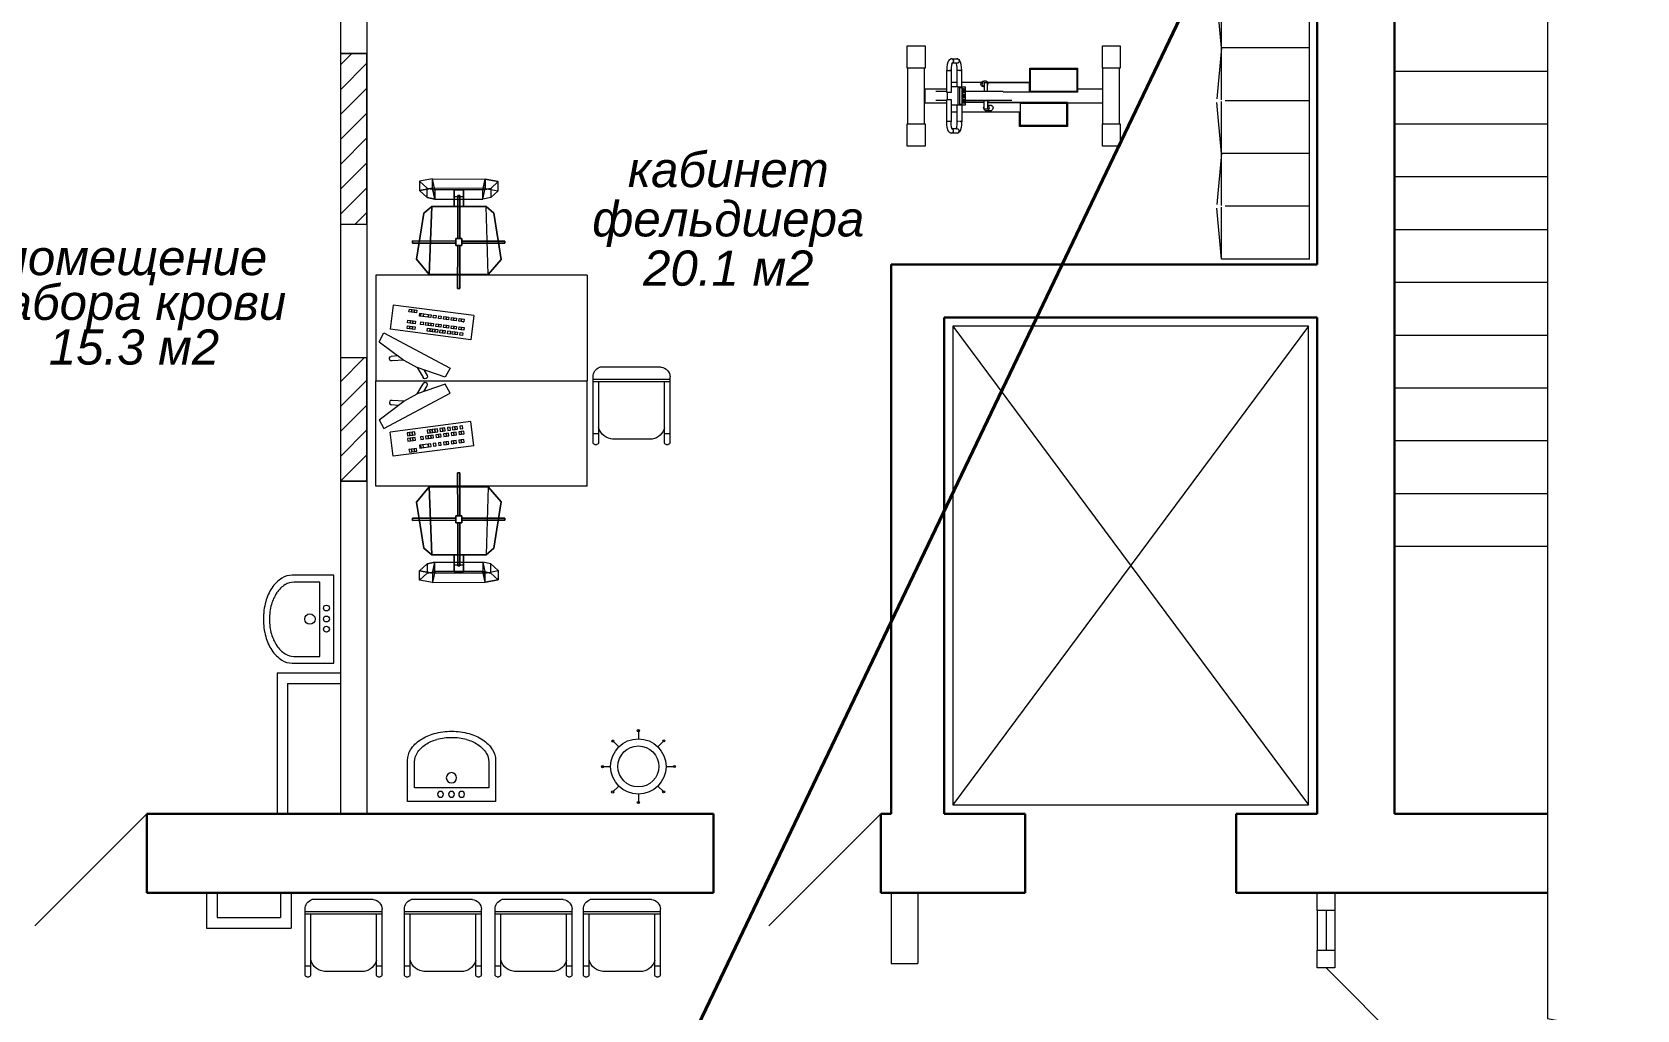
# Model space of a CAD drawing. Header units: metres. Extents: x 14591 to 15202, y 5442 to 5571.
# Drawn here: x 14885.28 to 14894.4, y 5548.25 to 5553.8 of the extents above; entities that cross this region are included whole.
import ezdxf

# ---------------------------------------------------------------- set-up
doc = ezdxf.new("R2010")
doc.units = ezdxf.units.M
doc.header["$MEASUREMENT"] = 0
for name, color, linetype, lineweight in [('mebel', 7, 'Continuous', 0), ('Стены', 7, 'Continuous', 13), ('ТХ Мебель', 7, 'Continuous', 30)]:
    doc.layers.add(name, color=color, linetype=linetype, lineweight=lineweight)
doc.styles.add('Style-Arial IF', font='ariali.ttf')

# ---------------------------------------------------------------- blocks, each defined once
blk = doc.blocks.new('ум6')
at = {"layer": 'Стены', "color": 7, "linetype": 'Continuous', "lineweight": 0}
for p, q in [((-0.325, 0), (-0.325, -0.306)), ((0.325, 0), (-0.325, 0)), ((0.325, -0.306), (0.325, 0)), ((-0.274, -0.103), (-0.274, -0.294)), ((0.275, -0.103), (-0.274, -0.103)), ((0.275, -0.294), (0.275, -0.103))]:
    blk.add_line(p, q, dxfattribs=at)
for centre, radius in [((-0.082, -0.054), 0.0217), ((-0.001, -0.054), 0.0217), ((0.074, -0.054), 0.0217), ((-0.001, -0.176), 0.0383)]:
    blk.add_circle(centre, radius, dxfattribs=at)
for centre, radius, start, end in [((-0.18, -0.306), 0.145, 180, 212.1154), ((-0.151, -0.294), 0.122, 180, 212.1154), ((0.153, -0.294), 0.122, 327.8846, 0), ((0.18, -0.306), 0.145, 327.8846, 0), ((-0.094, -0.251), 0.247, 212.1154, 236.5784), ((-0.079, -0.248), 0.208, 212.1154, 236.5784), ((-0.037, -0.165), 0.35, 236.5784, 254.7118), ((-0.031, -0.175), 0.295, 236.5784, 254.7118), ((0.001, -0.061), 0.414, 254.7118, 270), ((0.001, -0.061), 0.414, 270, 285.2882), ((0.032, -0.175), 0.295, 285.2882, 303.4216), ((0.037, -0.165), 0.35, 285.2882, 303.4216), ((0.08, -0.248), 0.208, 303.4216, 327.8846), ((0.094, -0.251), 0.247, 303.4216, 327.8846), ((0, -0.029), 0.491, 254.7118, 270), ((0, -0.029), 0.491, 270, 285.2882)]:
    blk.add_arc(centre, radius, start, end, dxfattribs=at)
blk = doc.blocks.new('*U132')
at = {"color": 7, "linetype": 'Continuous', "lineweight": 0}
for p, q in [((-0.0007, 0.2052), (-0.0007, 0.1578)), ((-0.0007, 0.2052), (-0.0007, 0.1578)), ((-0.1455, 0.1452), (-0.112, 0.1117)), ((-0.1455, 0.1452), (-0.112, 0.1117)), ((0.144, 0.1452), (0.1105, 0.1117)), ((0.144, 0.1452), (0.1105, 0.1117)), ((-0.2055, 0.0004), (-0.1581, 0.0004)), ((-0.2055, 0.0004), (-0.1581, 0.0004)), ((0.1566, 0.0004), (0.204, 0.0004)), ((0.1566, 0.0004), (0.204, 0.0004)), ((-0.112, -0.1108), (-0.1455, -0.1444)), ((-0.112, -0.1108), (-0.1455, -0.1444)), ((-0.0007, -0.1569), (-0.0007, -0.2043)), ((-0.0007, -0.1569), (-0.0007, -0.2043)), ((0.1105, -0.1108), (0.144, -0.1444)), ((0.1105, -0.1108), (0.144, -0.1444))]:
    blk.add_line(p, q, dxfattribs=at)
at = {"color": 7, "linetype": 'Continuous', "lineweight": 0, "flags": 128}
for points in [[(-0.0067, 0.2042, -1), (0.0056, 0.2042, -1), (-0.0067, 0.2042)], [(-0.0067, 0.2042, -1), (0.0056, 0.2042, -1), (-0.0067, 0.2042)], [(-0.1517, 0.1447, -1), (-0.1394, 0.1447, -1), (-0.1517, 0.1447)], [(-0.1517, 0.1447, -1), (-0.1394, 0.1447, -1), (-0.1517, 0.1447)], [(0.1382, 0.1461, -1), (0.1505, 0.1461, -1), (0.1382, 0.1461)], [(0.1382, 0.1461, -1), (0.1505, 0.1461, -1), (0.1382, 0.1461)], [(-0.2107, -0.0008, -1), (-0.1984, -0.0008, -1), (-0.2107, -0.0008)], [(-0.2107, -0.0008, -1), (-0.1984, -0.0008, -1), (-0.2107, -0.0008)], [(0.1984, 0.0006, -1), (0.2107, 0.0006, -1), (0.1984, 0.0006)], [(0.1984, 0.0006, -1), (0.2107, 0.0006, -1), (0.1984, 0.0006)], [(-0.1524, -0.1443, -1), (-0.1402, -0.1443, -1), (-0.1524, -0.1443)], [(-0.1524, -0.1443, -1), (-0.1402, -0.1443, -1), (-0.1524, -0.1443)], [(0.1366, -0.1439, -1), (0.1489, -0.1439, -1), (0.1366, -0.1439)], [(0.1366, -0.1439, -1), (0.1489, -0.1439, -1), (0.1366, -0.1439)], [(-0.0066, -0.2042, -1), (0.0056, -0.2042, -1), (-0.0066, -0.2042)], [(-0.0066, -0.2042, -1), (0.0056, -0.2042, -1), (-0.0066, -0.2042)]]:
    blk.add_lwpolyline(points, format="xyb", dxfattribs=at)
at = {"color": 7, "linetype": 'Continuous', "lineweight": 0}
for radius in [0.1573, 0.1573, 0.1164]:
    blk.add_circle((-0.0007, 0.0004), radius, dxfattribs=at)
blk = doc.blocks.new('*U129')
at = {"color": 7, "linetype": 'Continuous', "lineweight": 0}
blk.add_line((-0.6, -0.0269), (-0.6, 0.5731), dxfattribs=at)
at = {"layer": 'Стены', "color": 7, "linetype": 'Continuous', "lineweight": 0}
for p, q in [((0.6, 0.5731), (-0.6, 0.5731)), ((0.1788, 0.5028), (0.2063, 0.5541)), ((0.2063, 0.5541), (0.3657, 0.4974)), ((0.3657, 0.4974), (0.3324, 0.5551)), ((0.6, -0.0269), (0.6, 0.5731)), ((0.5556, 0.301), (0.1788, 0.5028)), ((0.3283, 0.5107), (0.3089, 0.5443)), ((0.4423, 0.4564), (0.3657, 0.4974)), ((0.4423, 0.4564), (0.5088, 0.4606)), ((0.5827, 0.3515), (0.4423, 0.4564)), ((0.474, 0.4326), (0.5128, 0.4351)), ((0.0435, 0.2035), (0.0614, 0.3404)), ((0.0614, 0.3404), (0.5202, 0.2805)), ((0.0987, 0.2708), (0.1007, 0.2863)), ((0.1007, 0.2863), (0.1152, 0.2844)), ((0.1072, 0.3016), (0.1092, 0.3172)), ((0.1216, 0.2998), (0.1072, 0.3016)), ((0.1092, 0.3172), (0.1237, 0.3153)), ((0.1152, 0.2844), (0.1132, 0.2689)), ((0.1132, 0.2689), (0.1152, 0.2844)), ((0.1152, 0.2844), (0.1297, 0.2825)), ((0.1237, 0.3153), (0.1216, 0.2998)), ((0.1297, 0.2825), (0.1276, 0.267)), ((0.1361, 0.2979), (0.1381, 0.3134)), ((0.1506, 0.296), (0.1361, 0.2979)), ((0.1381, 0.3134), (0.1526, 0.3115)), ((0.1421, 0.2651), (0.1441, 0.2806)), ((0.1441, 0.2806), (0.1586, 0.2787)), ((0.1506, 0.296), (0.1526, 0.3115)), ((0.1526, 0.3115), (0.1506, 0.296)), ((0.1651, 0.2941), (0.1506, 0.296)), ((0.1526, 0.3115), (0.1671, 0.3096)), ((0.1566, 0.2632), (0.1586, 0.2787)), ((0.1586, 0.2787), (0.1566, 0.2632)), ((0.1586, 0.2787), (0.1731, 0.2768)), ((0.1671, 0.3096), (0.1651, 0.2941)), ((0.1731, 0.2768), (0.1711, 0.2613)), ((0.177, 0.2925), (0.1791, 0.308)), ((0.1915, 0.2906), (0.177, 0.2925)), ((0.1791, 0.308), (0.1935, 0.3061)), ((0.1855, 0.2595), (0.1876, 0.275)), ((0.1876, 0.275), (0.202, 0.2731)), ((0.1935, 0.3061), (0.1915, 0.2906)), ((0.206, 0.2887), (0.208, 0.3042)), ((0.2205, 0.2868), (0.206, 0.2887)), ((0.208, 0.3042), (0.2225, 0.3023)), ((0.2225, 0.3023), (0.2205, 0.2868)), ((0.2205, 0.2868), (0.2225, 0.3023)), ((0.2349, 0.285), (0.2205, 0.2868)), ((0.2225, 0.3023), (0.237, 0.3005)), ((0.237, 0.3005), (0.2349, 0.285)), ((0.2493, 0.2831), (0.2513, 0.2986)), ((0.2638, 0.2812), (0.2493, 0.2831)), ((0.2513, 0.2986), (0.2658, 0.2967)), ((0.2658, 0.2967), (0.2638, 0.2812)), ((0.2638, 0.2812), (0.2658, 0.2967)), ((0.2782, 0.2793), (0.2638, 0.2812)), ((0.2658, 0.2967), (0.2803, 0.2948)), ((0.2782, 0.2793), (0.2803, 0.2948)), ((0.2803, 0.2948), (0.2782, 0.2793)), ((0.2927, 0.2774), (0.2782, 0.2793)), ((0.2803, 0.2948), (0.2947, 0.2929)), ((0.2927, 0.2774), (0.2947, 0.2929)), ((0.2947, 0.2929), (0.2927, 0.2774)), ((0.3072, 0.2755), (0.2927, 0.2774)), ((0.2947, 0.2929), (0.3092, 0.291)), ((0.3092, 0.291), (0.3072, 0.2755)), ((0.3781, 0.2663), (0.3801, 0.2818)), ((0.3801, 0.2818), (0.3946, 0.2799)), ((0.3946, 0.2799), (0.3925, 0.2644)), ((0.3925, 0.2644), (0.3946, 0.2799)), ((0.3946, 0.2799), (0.409, 0.278)), ((0.407, 0.2625), (0.409, 0.278)), ((0.409, 0.278), (0.407, 0.2625)), ((0.409, 0.278), (0.4235, 0.2761)), ((0.4235, 0.2761), (0.4215, 0.2606)), ((0.5023, 0.1436), (0.5202, 0.2805)), ((0.5827, 0.3515), (0.5556, 0.301)), ((0.0435, 0.2035), (0.5023, 0.1436)), ((0.1039, 0.2701), (0.0986, 0.2708)), ((0.1132, 0.2689), (0.0987, 0.2708)), ((0.0988, 0.2235), (0.1008, 0.239)), ((0.106, 0.2225), (0.0988, 0.2235)), ((0.1133, 0.2216), (0.0988, 0.2235)), ((0.106, 0.2383), (0.1008, 0.239)), ((0.1008, 0.239), (0.1153, 0.2371)), ((0.1276, 0.267), (0.1132, 0.2689)), ((0.1133, 0.2216), (0.1153, 0.2371)), ((0.1153, 0.2371), (0.1133, 0.2216)), ((0.1277, 0.2197), (0.1133, 0.2216)), ((0.1153, 0.2371), (0.1298, 0.2352)), ((0.1298, 0.2352), (0.1277, 0.2197)), ((0.1566, 0.2632), (0.1421, 0.2651)), ((0.1422, 0.2178), (0.1442, 0.2333)), ((0.1567, 0.2159), (0.1422, 0.2178)), ((0.1442, 0.2333), (0.1587, 0.2314)), ((0.1711, 0.2613), (0.1566, 0.2632)), ((0.1567, 0.2159), (0.1587, 0.2314)), ((0.1587, 0.2314), (0.1567, 0.2159)), ((0.1712, 0.214), (0.1567, 0.2159)), ((0.1587, 0.2314), (0.1732, 0.2295)), ((0.1732, 0.2295), (0.1712, 0.214)), ((0.2, 0.2576), (0.1855, 0.2595)), ((0.1856, 0.2121), (0.1877, 0.2276)), ((0.2001, 0.2102), (0.1856, 0.2121)), ((0.1877, 0.2276), (0.2021, 0.2258)), ((0.202, 0.2731), (0.2, 0.2576)), ((0.2, 0.2576), (0.202, 0.2731)), ((0.2145, 0.2557), (0.2, 0.2576)), ((0.2001, 0.2102), (0.2021, 0.2258)), ((0.2021, 0.2258), (0.2001, 0.2102)), ((0.2146, 0.2084), (0.2001, 0.2102)), ((0.202, 0.2731), (0.2165, 0.2712)), ((0.2021, 0.2258), (0.2166, 0.2239)), ((0.2165, 0.2712), (0.2145, 0.2557)), ((0.2166, 0.2239), (0.2146, 0.2084)), ((0.229, 0.2538), (0.231, 0.2693)), ((0.2434, 0.2519), (0.229, 0.2538)), ((0.2291, 0.2065), (0.2311, 0.222)), ((0.2435, 0.2046), (0.2291, 0.2065)), ((0.231, 0.2693), (0.2455, 0.2674)), ((0.2311, 0.222), (0.2456, 0.2201)), ((0.2434, 0.2519), (0.2455, 0.2674)), ((0.2455, 0.2674), (0.2434, 0.2519)), ((0.2579, 0.25), (0.2434, 0.2519)), ((0.2456, 0.2201), (0.2435, 0.2046)), ((0.2455, 0.2674), (0.2599, 0.2655)), ((0.2599, 0.2655), (0.2579, 0.25)), ((0.258, 0.2027), (0.26, 0.2182)), ((0.2725, 0.2008), (0.258, 0.2027)), ((0.26, 0.2182), (0.2745, 0.2163)), ((0.2724, 0.2481), (0.2744, 0.2636)), ((0.2869, 0.2462), (0.2724, 0.2481)), ((0.2745, 0.2163), (0.2725, 0.2008)), ((0.2744, 0.2636), (0.2889, 0.2617)), ((0.2889, 0.2617), (0.2869, 0.2462)), ((0.2869, 0.2462), (0.2889, 0.2617)), ((0.3013, 0.2443), (0.2869, 0.2462)), ((0.2869, 0.1989), (0.289, 0.2144)), ((0.3014, 0.197), (0.2869, 0.1989)), ((0.2889, 0.2617), (0.3034, 0.2598)), ((0.289, 0.2144), (0.3034, 0.2125)), ((0.3034, 0.2598), (0.3013, 0.2443)), ((0.3013, 0.2443), (0.3034, 0.2598)), ((0.3158, 0.2424), (0.3013, 0.2443)), ((0.3013, 0.197), (0.3033, 0.2125)), ((0.3514, 0.1905), (0.3013, 0.197)), ((0.3034, 0.2125), (0.3014, 0.197)), ((0.3033, 0.2125), (0.3534, 0.206)), ((0.3034, 0.2598), (0.3178, 0.2579)), ((0.3178, 0.2579), (0.3158, 0.2424)), ((0.3296, 0.1933), (0.3317, 0.2088)), ((0.3441, 0.1914), (0.3296, 0.1933)), ((0.3303, 0.2405), (0.3323, 0.256)), ((0.3448, 0.2387), (0.3303, 0.2405)), ((0.3317, 0.2088), (0.3461, 0.2069)), ((0.3323, 0.256), (0.3468, 0.2542)), ((0.3461, 0.2069), (0.3441, 0.1914)), ((0.3468, 0.2542), (0.3448, 0.2387)), ((0.3534, 0.206), (0.3514, 0.1905)), ((0.367, 0.1728), (0.369, 0.1883)), ((0.369, 0.1883), (0.3835, 0.1864)), ((0.3752, 0.2352), (0.3772, 0.2507)), ((0.3896, 0.2333), (0.3752, 0.2352)), ((0.3772, 0.2507), (0.3917, 0.2488)), ((0.3925, 0.2644), (0.3781, 0.2663)), ((0.3815, 0.1709), (0.3835, 0.1864)), ((0.3835, 0.1864), (0.3815, 0.1709)), ((0.3835, 0.1864), (0.398, 0.1845)), ((0.3896, 0.2333), (0.3917, 0.2488)), ((0.3917, 0.2488), (0.3896, 0.2333)), ((0.4041, 0.2314), (0.3896, 0.2333)), ((0.3917, 0.2488), (0.4061, 0.2469)), ((0.407, 0.2625), (0.3925, 0.2644)), ((0.398, 0.1845), (0.396, 0.169)), ((0.396, 0.169), (0.398, 0.1845)), ((0.398, 0.1845), (0.4125, 0.1826)), ((0.4061, 0.2469), (0.4041, 0.2314)), ((0.4041, 0.2314), (0.4061, 0.2469)), ((0.4186, 0.2295), (0.4041, 0.2314)), ((0.4061, 0.2469), (0.4206, 0.245)), ((0.4215, 0.2606), (0.407, 0.2625)), ((0.4125, 0.1826), (0.4104, 0.1671)), ((0.4206, 0.245), (0.4186, 0.2295)), ((0.3815, 0.1709), (0.367, 0.1728)), ((0.396, 0.169), (0.3815, 0.1709)), ((0.4104, 0.1671), (0.396, 0.169)), ((0.1238, -0.1944), (0.1244, 0.05)), ((0.1244, 0.05), (0.1238, -0.1944)), ((0.1238, -0.1944), (0.1244, 0.05)), ((0.1244, 0.05), (0.1244, 0.05)), ((0.1244, 0.05), (0.1244, 0.05)), ((0.1244, 0.05), (0.1359, 0.05)), ((0.1359, 0.05), (0.1244, 0.05)), ((0.1244, 0.05), (0.1359, 0.05)), ((0.1359, 0.05), (0.1354, -0.1944)), ((0.1354, -0.1944), (0.1359, 0.05)), ((0.1359, 0.05), (0.1354, -0.1944)), ((0.1359, 0.05), (0.1359, 0.05)), ((0.1359, 0.05), (0.1359, 0.05)), ((-0.6, -0.0269), (0.6, -0.0269)), ((-0.1106, -0.1158), (-0.0371, -0.03)), ((-0.0371, -0.03), (-0.1106, -0.1158)), ((-0.1106, -0.1158), (-0.0371, -0.03)), ((-0.0371, -0.03), (0.2971, -0.0307)), ((0.2971, -0.0307), (-0.0371, -0.03)), ((0.2971, -0.0307), (-0.0371, -0.03)), ((-0.0371, -0.03), (-0.0252, -0.416)), ((-0.0371, -0.03), (-0.0252, -0.416)), ((0.2834, -0.4167), (0.2971, -0.0307)), ((0.2971, -0.0307), (0.2834, -0.4167)), ((0.2971, -0.0307), (0.3702, -0.1169)), ((0.3702, -0.1169), (0.2971, -0.0307)), ((0.3702, -0.1169), (0.2971, -0.0307)), ((-0.0691, -0.3784), (-0.1106, -0.1158)), ((-0.1106, -0.1158), (-0.0691, -0.3784)), ((-0.0691, -0.3784), (-0.1106, -0.1158)), ((0.3702, -0.1169), (0.3275, -0.3793)), ((0.3275, -0.3793), (0.3702, -0.1169)), ((0.3275, -0.3793), (0.3702, -0.1169)), ((-0.1325, -0.2194), (-0.1324, -0.2078)), ((-0.1324, -0.2078), (-0.1325, -0.2194)), ((-0.1325, -0.2194), (-0.1324, -0.2078)), ((-0.1325, -0.2194), (-0.1325, -0.2194)), ((0.112, -0.2199), (-0.1325, -0.2194)), ((-0.1325, -0.2194), (-0.1325, -0.2194)), ((-0.1325, -0.2194), (0.112, -0.2199)), ((0.112, -0.2199), (-0.1325, -0.2194)), ((-0.1324, -0.2078), (-0.1324, -0.2078)), ((-0.1324, -0.2078), (0.112, -0.2084)), ((0.112, -0.2084), (-0.1324, -0.2078)), ((-0.1324, -0.2078), (-0.1324, -0.2078)), ((-0.1324, -0.2078), (0.112, -0.2084)), ((0.1119, -0.2339), (0.112, -0.1944)), ((0.112, -0.1944), (0.1119, -0.2339)), ((0.1471, -0.234), (0.1119, -0.2339)), ((0.1119, -0.2339), (0.1471, -0.234)), ((0.112, -0.1944), (0.1472, -0.1945)), ((0.1472, -0.1945), (0.112, -0.1944)), ((0.112, -0.2084), (0.112, -0.2084)), ((0.112, -0.2084), (0.112, -0.2199)), ((0.1237, -0.2339), (0.1232, -0.4784)), ((0.1232, -0.4784), (0.1237, -0.2339)), ((0.1237, -0.2339), (0.1232, -0.4784)), ((0.1353, -0.234), (0.1237, -0.2339)), ((0.1354, -0.1944), (0.1238, -0.1944)), ((0.1348, -0.4784), (0.1353, -0.234)), ((0.1353, -0.234), (0.1348, -0.4784)), ((0.1348, -0.4784), (0.1353, -0.234)), ((0.1353, -0.234), (0.1353, -0.234)), ((0.1354, -0.1944), (0.1354, -0.1944)), ((0.1472, -0.1945), (0.1471, -0.234)), ((0.1471, -0.234), (0.1472, -0.1945)), ((0.3916, -0.209), (0.1471, -0.2084)), ((0.1471, -0.2084), (0.1471, -0.2084)), ((0.1471, -0.2084), (0.3916, -0.209)), ((0.1471, -0.2084), (0.1471, -0.22)), ((0.3916, -0.209), (0.1471, -0.2084)), ((0.1471, -0.22), (0.3916, -0.2206)), ((0.3916, -0.2205), (0.1471, -0.22)), ((0.1471, -0.22), (0.3916, -0.2205)), ((0.3916, -0.209), (0.3916, -0.209)), ((0.3916, -0.2205), (0.3916, -0.209)), ((0.3916, -0.209), (0.3916, -0.209)), ((0.3916, -0.209), (0.3916, -0.2206)), ((0.3916, -0.2205), (0.3916, -0.209)), ((0.3916, -0.2206), (0.3916, -0.2205)), ((0.3916, -0.2206), (0.3916, -0.2205)), ((-0.0252, -0.416), (-0.0691, -0.3784)), ((-0.0691, -0.3784), (-0.0252, -0.416)), ((-0.0252, -0.416), (-0.0691, -0.3784)), ((0.2834, -0.4167), (-0.0252, -0.416)), ((-0.0252, -0.416), (0.2834, -0.4167)), ((-0.0252, -0.416), (0.2834, -0.4167)), ((0.1025, -0.5106), (0.1027, -0.4163)), ((0.1025, -0.5106), (0.1027, -0.4163)), ((0.1027, -0.4163), (0.1026, -0.4735)), ((0.1026, -0.4735), (0.1027, -0.4163)), ((0.1027, -0.4163), (0.1555, -0.4164)), ((0.1027, -0.4163), (0.1555, -0.4164)), ((0.1555, -0.4164), (0.1553, -0.5107)), ((0.1555, -0.4164), (0.1553, -0.5107)), ((0.1554, -0.4736), (0.1555, -0.4164)), ((0.1555, -0.4164), (0.1554, -0.4736)), ((0.3275, -0.3793), (0.2834, -0.4167)), ((0.2834, -0.4167), (0.3275, -0.3793)), ((0.2834, -0.4167), (0.3275, -0.3793)), ((-0.0942, -0.5064), (-0.0943, -0.5592)), ((-0.0942, -0.5064), (-0.0943, -0.5592)), ((-0.0943, -0.5592), (-0.0521, -0.5197)), ((-0.0943, -0.5592), (-0.0521, -0.5197)), ((-0.052, -0.4669), (-0.0942, -0.5064)), ((-0.0942, -0.5064), (-0.052, -0.4669)), ((-0.0209, -0.5197), (-0.0942, -0.5064)), ((-0.0209, -0.5197), (-0.0942, -0.5064)), ((-0.0521, -0.5197), (-0.052, -0.4669)), ((-0.0521, -0.5197), (-0.052, -0.4669)), ((-0.0081, -0.5103), (-0.0521, -0.5197)), ((-0.0521, -0.5197), (-0.0081, -0.5103)), ((-0.052, -0.4669), (-0.008, -0.4576)), ((-0.052, -0.4669), (-0.008, -0.4576)), ((-0.0081, -0.5103), (-0.0211, -0.5724)), ((-0.0211, -0.5724), (-0.0081, -0.5103)), ((-0.0211, -0.5724), (-0.0209, -0.5197)), ((-0.0211, -0.5724), (-0.0209, -0.5197)), ((-0.008, -0.4576), (-0.0209, -0.5197)), ((-0.008, -0.4576), (-0.0209, -0.5197)), ((-0.0209, -0.5197), (0.2787, -0.5203)), ((-0.0209, -0.5197), (0.2787, -0.5203)), ((-0.008, -0.4576), (-0.0081, -0.5103)), ((-0.008, -0.4576), (-0.0081, -0.5103)), ((-0.0081, -0.5103), (0.266, -0.511)), ((-0.0081, -0.5103), (0.266, -0.511)), ((0.2661, -0.4582), (-0.008, -0.4576)), ((0.2661, -0.4582), (-0.008, -0.4576)), ((0.1026, -0.4735), (0.1025, -0.5106)), ((0.1553, -0.5107), (0.1025, -0.5106)), ((0.1554, -0.4736), (0.1026, -0.4735)), ((0.1232, -0.4784), (0.1232, -0.4784)), ((0.1232, -0.4784), (0.1348, -0.4784)), ((0.1348, -0.4784), (0.1232, -0.4784)), ((0.1232, -0.4784), (0.1232, -0.4784)), ((0.1232, -0.4784), (0.1348, -0.4784)), ((0.1348, -0.4784), (0.1348, -0.4784)), ((0.1348, -0.4784), (0.1348, -0.4784)), ((0.1553, -0.5107), (0.1554, -0.4736)), ((0.266, -0.511), (0.2661, -0.4582)), ((0.266, -0.511), (0.2661, -0.4582)), ((0.3099, -0.5205), (0.266, -0.511)), ((0.266, -0.511), (0.2786, -0.5731)), ((0.3099, -0.5205), (0.266, -0.511)), ((0.266, -0.511), (0.2786, -0.5731)), ((0.2661, -0.4582), (0.31, -0.4677)), ((0.31, -0.4677), (0.2661, -0.4582)), ((0.2661, -0.4582), (0.2787, -0.5203)), ((0.2787, -0.5203), (0.2661, -0.4582)), ((0.2787, -0.5203), (0.2786, -0.5731)), ((0.2787, -0.5203), (0.2786, -0.5731)), ((0.352, -0.5074), (0.2787, -0.5203)), ((0.2787, -0.5203), (0.352, -0.5074)), ((0.31, -0.4677), (0.3099, -0.5205)), ((0.31, -0.4677), (0.3099, -0.5205)), ((0.3099, -0.5205), (0.3519, -0.5602)), ((0.3519, -0.5602), (0.3099, -0.5205)), ((0.352, -0.5074), (0.31, -0.4677)), ((0.352, -0.5074), (0.31, -0.4677)), ((0.3519, -0.5602), (0.352, -0.5074)), ((0.3519, -0.5602), (0.352, -0.5074)), ((-0.0943, -0.5592), (-0.0211, -0.5724)), ((-0.0211, -0.5724), (-0.0943, -0.5592)), ((0.2786, -0.5731), (-0.0211, -0.5724)), ((0.2786, -0.5731), (-0.0211, -0.5724)), ((0.2786, -0.5731), (0.3519, -0.5602)), ((0.2786, -0.5731), (0.3519, -0.5602))]:
    blk.add_line(p, q, dxfattribs=at)
at = {"layer": 'Стены', "color": 7, "linetype": 'Continuous', "lineweight": 0, "extrusion": (0, 0, -1)}
for centre, start, end in [((-0.3206, 0.5497), 335.17957, 155.21651), ((-0.5108, 0.4479), 81.13048, 261.16742)]:
    blk.add_arc(centre, 0.0129, start, end, dxfattribs=at)
blk = doc.blocks.new('*U131')
at = {"layer": 'Стены', "color": 7, "linetype": 'Continuous', "lineweight": 0}
for p, q in [((-0.2193, 0.208), (-0.2193, 0.1978)), ((-0.2084, 0.2185), (0.1503, 0.2185)), ((-0.2084, 0.1867), (0.1358, 0.1867)), ((-0.1597, 0.1867), (-0.1597, 0.2185)), ((0.1358, -0.2186), (0.1358, 0.2185)), ((0.15, -0.2186), (0.15, 0.2185)), ((0.1503, 0.2185), (0.1691, 0.2185)), ((-0.1885, -0.1177), (-0.1885, 0.1082)), ((0.2193, -0.1679), (0.2193, 0.1803)), ((-0.2193, -0.1972), (-0.2193, -0.2075)), ((-0.2084, -0.1867), (0.1358, -0.1867)), ((-0.2084, -0.2186), (0.1649, -0.2186)), ((-0.1597, -0.2186), (-0.1597, -0.1867))]:
    blk.add_line(p, q, dxfattribs=at)
at = {"layer": 'Стены', "color": 7, "linetype": 'Continuous', "lineweight": 0, "extrusion": (0, 0, -1)}
for centre, radius, start, end in [((0.2083, 0.1977), 0.011, 270.46702, 0.46702), ((0.2089, 0.2082), 0.0104, 358.97961, 94.07783), ((0.1042, 0.1045), 0.0844, 358.34386, 76.96656), ((-0.1666, 0.1632), 0.0554, 87.40321, 162.07003), ((0.1052, -0.1048), 0.0844, 283.03344, 351.23736), ((-0.1644, -0.1636), 0.055, 184.51823, 270.46702), ((0.2083, -0.2076), 0.011, 270.46702, 0.46702), ((0.2089, -0.1971), 0.0104, 358.97961, 94.07783)]:
    blk.add_arc(centre, radius, start, end, dxfattribs=at)
blk = doc.blocks.new('*U138')
at = {"layer": 'mebel', "ltscale": 0.001174}
for p, q in [((-0.2424, 0.5151), (-0.1347, 0.5151)), ((-0.2424, 0.4289), (-0.2424, 0.5151)), ((-0.1347, 0.5151), (-0.1347, 0.4289)), ((-0.1347, 0.5124), (0.1346, 0.5124)), ((0.1346, 0.4289), (0.1346, 0.5151)), ((0.1346, 0.5151), (0.2424, 0.5151)), ((0.2424, 0.5151), (0.2424, 0.4289)), ((-0.1347, 0.4289), (-0.2424, 0.4289)), ((-0.1347, 0.4316), (0.1346, 0.4316)), ((-0.0344, 0.3244), (-0.0344, 0.4289)), ((-0.0344, 0.4289), (0.0343, 0.4289)), ((0.0343, 0.4289), (0.0343, 0.3234)), ((0.2424, 0.4289), (0.1346, 0.4289)), ((-0.1775, 0.3085), (-0.1749, 0.3127)), ((-0.1749, 0.3127), (-0.1709, 0.3152)), ((-0.1709, 0.3152), (-0.1639, 0.3187)), ((-0.1639, 0.3187), (-0.153, 0.3215)), ((-0.153, 0.3215), (-0.1393, 0.3232)), ((-0.1393, 0.3232), (-0.1241, 0.3239)), ((-0.1241, 0.3026), (-0.1241, 0.324)), ((-0.1241, 0.324), (-0.0171, 0.324)), ((-0.1241, 0.3239), (-0.1241, 0.3233)), ((-0.1241, 0.3201), (-0.1241, 0.3224)), ((-0.1241, 0.3134), (-0.1241, 0.3193)), ((-0.0777, 0.324), (-0.0777, 0.3244)), ((-0.0777, 0.3244), (-0.0315, 0.3244)), ((-0.0315, 0.3244), (-0.0315, 0.324)), ((-0.0215, 0.324), (-0.0215, 0.3774)), ((-0.0171, 0.324), (-0.0171, 0.3029)), ((-0.0171, 0.32), (0.017, 0.32)), ((0.017, 0.3023), (0.017, 0.3234)), ((0.017, 0.3234), (0.124, 0.3234)), ((0.0214, 0.3234), (0.0214, 0.3774)), ((0.124, 0.3239), (0.124, 0.3221)), ((0.1392, 0.3232), (0.124, 0.3239)), ((0.124, 0.3221), (0.124, 0.3183)), ((0.124, 0.3183), (0.124, 0.3134)), ((0.124, 0.3134), (0.124, 0.3119)), ((0.124, 0.3119), (0.124, 0.3071)), ((0.124, 0.3077), (0.124, 0.3111)), ((0.1529, 0.3215), (0.1392, 0.3232)), ((0.1638, 0.3187), (0.1529, 0.3215)), ((0.1708, 0.3152), (0.1638, 0.3187)), ((0.1748, 0.3127), (0.1708, 0.3152)), ((0.1774, 0.3085), (0.1748, 0.3127)), ((-0.1799, 0.3041), (-0.1775, 0.3085)), ((-0.1799, 0.2718), (-0.1799, 0.3041)), ((-0.1799, 0.2991), (-0.1775, 0.2947)), ((-0.1799, 0.2732), (-0.1781, 0.2685)), ((-0.1775, 0.2674), (-0.1799, 0.2718)), ((-0.1793, 0.3054), (-0.1788, 0.3061)), ((-0.1793, 0.3051), (-0.1793, 0.3054)), ((-0.1781, 0.2685), (-0.1743, 0.2652)), ((-0.1775, 0.2947), (-0.1733, 0.2919)), ((-0.1775, 0.2674), (-0.1733, 0.2646)), ((-0.1749, 0.2632), (-0.1775, 0.2674)), ((-0.1709, 0.2607), (-0.1749, 0.2632)), ((-0.1743, 0.2652), (-0.1693, 0.2641)), ((-0.1733, 0.2919), (-0.1697, 0.2915)), ((-0.1733, 0.2646), (-0.1697, 0.2642)), ((-0.1639, 0.2572), (-0.1709, 0.2607)), ((-0.1697, 0.2915), (-0.1693, 0.2914)), ((-0.1697, 0.2915), (-0.1682, 0.2913)), ((-0.1693, 0.2914), (-0.1691, 0.2914)), ((-0.1693, 0.2641), (-0.1657, 0.2649)), ((-0.1682, 0.264), (-0.1691, 0.2641)), ((-0.1682, 0.2913), (-0.1657, 0.2923)), ((-0.1657, 0.2649), (-0.1682, 0.264)), ((-0.1639, 0.2929), (-0.1657, 0.2923)), ((-0.1657, 0.2923), (-0.1643, 0.2926)), ((-0.1657, 0.2649), (-0.1643, 0.2652)), ((-0.1643, 0.2926), (-0.1639, 0.2929)), ((-0.1643, 0.2652), (-0.1639, 0.2656)), ((-0.1639, 0.2929), (-0.1634, 0.2931)), ((-0.1639, 0.2656), (-0.1605, 0.2685)), ((-0.1639, 0.2656), (-0.1634, 0.2657)), ((-0.153, 0.2544), (-0.1639, 0.2572)), ((-0.1634, 0.2931), (-0.16, 0.2968)), ((-0.1634, 0.2657), (-0.1624, 0.2669)), ((-0.1624, 0.2943), (-0.1605, 0.2959)), ((-0.1615, 0.2962), (-0.1561, 0.2989)), ((-0.1605, 0.2959), (-0.1602, 0.2967)), ((-0.1605, 0.2685), (-0.1587, 0.2732)), ((-0.1602, 0.2693), (-0.16, 0.2695)), ((-0.16, 0.2968), (-0.1599, 0.297)), ((-0.16, 0.2695), (-0.1599, 0.27)), ((-0.1598, 0.298), (-0.15, 0.3005)), ((-0.1587, 0.2732), (-0.1587, 0.2976)), ((-0.1587, 0.2782), (-0.1559, 0.2769)), ((-0.1587, 0.2768), (-0.1583, 0.2762)), ((-0.1561, 0.277), (-0.15, 0.2754)), ((-0.1393, 0.2526), (-0.153, 0.2544)), ((-0.15, 0.3005), (-0.1377, 0.3021)), ((-0.15, 0.2754), (-0.1377, 0.2738)), ((-0.1257, 0.2521), (-0.1393, 0.2526)), ((-0.1377, 0.3021), (-0.1241, 0.3026)), ((-0.1377, 0.2738), (-0.1241, 0.2733)), ((-0.1257, 0.2729), (-0.1257, 0.2731)), ((-0.1257, 0.2731), (-0.0446, 0.2731)), ((-0.1257, 0.2707), (-0.1257, 0.2709)), ((-0.1257, 0.2566), (-0.1257, 0.257)), ((-0.1257, 0.2532), (-0.1257, 0.2541)), ((-0.1257, 0.252), (-0.1257, 0.2525)), ((-0.0446, 0.252), (-0.1257, 0.252)), ((-0.1241, 0.303), (-0.1241, 0.3032)), ((-0.0171, 0.3029), (-0.1241, 0.3029)), ((-0.1241, 0.2733), (-0.1241, 0.2731)), ((-0.1241, 0.2717), (-0.1241, 0.2728)), ((-0.1241, 0.2682), (-0.1241, 0.2702)), ((-0.1241, 0.2635), (-0.1241, 0.266)), ((-0.1241, 0.2585), (-0.1241, 0.2609)), ((-0.1241, 0.2546), (-0.1241, 0.2563)), ((-0.1241, 0.2524), (-0.1241, 0.2531)), ((-0.0777, 0.2731), (-0.0777, 0.3029)), ((-0.0777, -0.0325), (-0.0777, 0.252)), ((-0.0446, 0.2351), (-0.0446, 0.3029)), ((-0.0446, 0.2683), (0.0445, 0.2683)), ((0.0445, 0.2351), (-0.0446, 0.2351)), ((-0.0411, 0.2518), (-0.0411, 0.2638)), ((-0.0411, 0.261), (0.041, 0.261)), ((0.041, 0.2518), (-0.0411, 0.2518)), ((-0.0344, 0.2385), (-0.0344, 0.2458)), ((-0.0344, 0.2432), (-0.0172, 0.2432)), ((-0.0172, 0.2385), (-0.0344, 0.2385)), ((-0.0315, 0.1438), (-0.0315, 0.2351)), ((-0.0215, 0.0089), (-0.0215, 0.2351)), ((-0.0215, 0.2351), (-0.0215, 0.1568)), ((-0.0215, 0.1614), (-0.0215, 0.2351)), ((-0.0172, 0.2432), (-0.0172, 0.2458)), ((-0.0172, 0.2432), (-0.0172, 0.2385)), ((-0.0086, 0.2385), (-0.0086, 0.2458)), ((-0.0086, 0.2432), (0.0085, 0.2432)), ((0.0085, 0.2385), (-0.0086, 0.2385)), ((0.0085, 0.2432), (0.0085, 0.2458)), ((0.0085, 0.2432), (0.0085, 0.2385)), ((0.124, 0.3023), (0.017, 0.3023)), ((0.0171, 0.2385), (0.0171, 0.2458)), ((0.0171, 0.2432), (0.0343, 0.2432)), ((0.0343, 0.2385), (0.0171, 0.2385)), ((0.0214, 0.0507), (0.0214, 0.2351)), ((0.0343, 0.2432), (0.0343, 0.2458)), ((0.0343, 0.2432), (0.0343, 0.2385)), ((0.041, 0.261), (0.041, 0.2638)), ((0.041, 0.261), (0.041, 0.2518)), ((0.0445, 0.2683), (0.0445, 0.3023)), ((0.0445, 0.2731), (0.124, 0.2731)), ((0.0445, 0.2683), (0.0445, 0.2351)), ((0.0445, 0.252), (0.124, 0.252)), ((0.0648, 0.2731), (0.0648, 0.3023)), ((0.0648, 0.1571), (0.0648, 0.252)), ((0.124, 0.3071), (0.124, 0.3036)), ((0.124, 0.3043), (0.124, 0.3058)), ((0.124, 0.3036), (0.124, 0.3023)), ((0.124, 0.3026), (0.124, 0.3028)), ((0.1376, 0.3021), (0.124, 0.3026)), ((0.124, 0.2733), (0.1376, 0.2738)), ((0.124, 0.2615), (0.124, 0.2733)), ((0.124, 0.2731), (0.124, 0.2728)), ((0.124, 0.2702), (0.124, 0.2717)), ((0.124, 0.266), (0.124, 0.2682)), ((0.124, 0.2603), (0.124, 0.2635)), ((0.124, 0.252), (0.124, 0.2603)), ((0.124, 0.2603), (0.124, 0.2585)), ((0.124, 0.2546), (0.124, 0.2563)), ((0.124, 0.2524), (0.124, 0.2531)), ((0.124, 0.252), (0.1392, 0.2526)), ((0.1499, 0.3005), (0.1376, 0.3021)), ((0.1376, 0.2738), (0.1499, 0.2754)), ((0.1392, 0.2526), (0.1529, 0.2544)), ((0.1597, 0.298), (0.1499, 0.3005)), ((0.1499, 0.2754), (0.156, 0.277)), ((0.1529, 0.2544), (0.1638, 0.2572)), ((0.1558, 0.2769), (0.1586, 0.2782)), ((0.156, 0.2989), (0.1614, 0.2962)), ((0.1582, 0.2762), (0.1586, 0.2768)), ((0.1586, 0.2754), (0.1586, 0.2976)), ((0.1592, 0.2704), (0.1586, 0.2754)), ((0.1621, 0.2664), (0.1592, 0.2704)), ((0.1597, 0.2971), (0.1621, 0.2937)), ((0.1599, 0.2968), (0.1598, 0.297)), ((0.1633, 0.2931), (0.1599, 0.2968)), ((0.1621, 0.2937), (0.1666, 0.2914)), ((0.1666, 0.2641), (0.1621, 0.2664)), ((0.1679, 0.2914), (0.1633, 0.2931)), ((0.1638, 0.2572), (0.1708, 0.2607)), ((0.1666, 0.2914), (0.1679, 0.2914)), ((0.1717, 0.2641), (0.1666, 0.2641)), ((0.1679, 0.2914), (0.1681, 0.2913)), ((0.1679, 0.2641), (0.1681, 0.264)), ((0.1681, 0.2913), (0.1688, 0.2914)), ((0.1681, 0.264), (0.1688, 0.2641)), ((0.1726, 0.2919), (0.1688, 0.2914)), ((0.1688, 0.2914), (0.1717, 0.2914)), ((0.1708, 0.2607), (0.1748, 0.2632)), ((0.1717, 0.2914), (0.1726, 0.2919)), ((0.1726, 0.2645), (0.1717, 0.2641)), ((0.1726, 0.2919), (0.1732, 0.2919)), ((0.1763, 0.2664), (0.1726, 0.2645)), ((0.1726, 0.2645), (0.1732, 0.2646)), ((0.1732, 0.2919), (0.1746, 0.2929)), ((0.1732, 0.2646), (0.1746, 0.2655)), ((0.1767, 0.2942), (0.1746, 0.2929)), ((0.1746, 0.2929), (0.1763, 0.2937)), ((0.1748, 0.2632), (0.1774, 0.2674)), ((0.1763, 0.2937), (0.1767, 0.2942)), ((0.1767, 0.2669), (0.1763, 0.2664)), ((0.1767, 0.2942), (0.1774, 0.2947)), ((0.1767, 0.2669), (0.1792, 0.2704)), ((0.1774, 0.2674), (0.1767, 0.2669)), ((0.1798, 0.3041), (0.1774, 0.3085)), ((0.1774, 0.2947), (0.1787, 0.2971)), ((0.1774, 0.2674), (0.1787, 0.2698)), ((0.1792, 0.2981), (0.1787, 0.2971)), ((0.1787, 0.2971), (0.1792, 0.2978)), ((0.1792, 0.2981), (0.1798, 0.2991)), ((0.1792, 0.2978), (0.1792, 0.2981)), ((0.1792, 0.2704), (0.1798, 0.2754)), ((0.1798, 0.2718), (0.1792, 0.2707)), ((0.1798, 0.2991), (0.1798, 0.3041)), ((0.1798, 0.2991), (0.1798, 0.2754)), ((0.1798, 0.2754), (0.1798, 0.2718)), ((-0.0215, 0.1438), (-0.0215, 0.1568)), ((-0.0215, 0.1568), (-0.0215, 0.117)), ((0.0442, 0.1495), (0.0494, 0.1566)), ((0.0494, 0.1566), (0.0578, 0.1594)), ((0.0578, 0.1594), (0.0662, 0.1566)), ((0.0662, 0.1566), (0.0714, 0.1495)), ((-0.0711, 0.1363), (-0.066, 0.1432)), ((-0.0711, 0.1096), (-0.0711, 0.1363)), ((-0.0711, 0.1277), (-0.066, 0.1208)), ((-0.066, 0.1027), (-0.0711, 0.1096)), ((-0.066, 0.1432), (-0.0644, 0.1437)), ((-0.066, 0.1208), (-0.0579, 0.1182)), ((-0.0579, 0.1001), (-0.066, 0.1027)), ((-0.0644, 0.1267), (-0.0644, 0.1438)), ((-0.0644, 0.1438), (-0.0215, 0.1438)), ((-0.0215, 0.1267), (-0.0644, 0.1267)), ((-0.064, 0.1438), (-0.0579, 0.1458)), ((-0.0579, 0.1458), (-0.0518, 0.1438)), ((-0.0579, 0.1182), (-0.0497, 0.1208)), ((-0.0497, 0.1027), (-0.0579, 0.1001)), ((-0.0497, 0.1208), (-0.0454, 0.1267)), ((-0.0447, 0.1096), (-0.0497, 0.1027)), ((-0.0447, 0.1267), (-0.0447, 0.1096)), ((-0.0315, -0.0318), (-0.0315, 0.1267)), ((-0.0315, 0.1267), (-0.0315, -0.0318)), ((-0.0215, 0.0527), (-0.0215, 0.1267)), ((0.0643, 0.1438), (0.0214, 0.1438)), ((0.0214, 0.1267), (0.0643, 0.1267)), ((0.0494, 0.1504), (0.0446, 0.1438)), ((0.0578, 0.1531), (0.0494, 0.1504)), ((0.0512, 0.1267), (0.0578, 0.1246)), ((0.0662, 0.1504), (0.0578, 0.1531)), ((0.0578, 0.1246), (0.0662, 0.1273)), ((0.0643, 0.1267), (0.0643, 0.1438)), ((0.0648, -0.0767), (0.0648, 0.1268)), ((0.0648, 0.1268), (0.0648, -0.0767)), ((0.0714, 0.1433), (0.0662, 0.1504)), ((0.0662, 0.1273), (0.0714, 0.1344)), ((0.0714, 0.1495), (0.0714, 0.1433)), ((0.0714, 0.1344), (0.0714, 0.1433)), ((-0.0315, -0.0154), (-0.0315, 0.0183)), ((0.0186, -0.3083), (0.0186, 0.0507)), ((-0.1471, -0.2598), (-0.1471, -0.0285)), ((-0.1471, -0.0285), (-0.0777, -0.0285)), ((-0.1432, -0.2558), (-0.1432, -0.0323)), ((-0.1432, -0.0323), (-0.0777, -0.0323)), ((-0.0777, -0.0318), (-0.0315, -0.0318)), ((-0.0354, -0.0325), (-0.0354, -0.2558)), ((-0.0315, -0.0318), (-0.0315, -0.0285)), ((-0.0315, -0.0318), (-0.0315, -0.0435)), ((-0.0315, -0.2596), (-0.0315, -0.0334)), ((0.0186, -0.0767), (0.0648, -0.0767)), ((0.0186, -0.0772), (0.1341, -0.0772)), ((0.0648, -0.0538), (0.0648, -0.0385)), ((0.0648, -0.0767), (0.0648, -0.0772)), ((0.1341, -0.0772), (0.1341, -0.3083)), ((0.0224, -0.3045), (0.0224, -0.0811)), ((0.0224, -0.0811), (0.1303, -0.0811)), ((0.1303, -0.0811), (0.1303, -0.3045)), ((-0.1471, -0.2596), (-0.0315, -0.2596)), ((-0.0315, -0.2598), (-0.1471, -0.2598)), ((-0.0354, -0.2558), (-0.1432, -0.2558)), ((-0.0344, -0.4289), (-0.0344, -0.2598)), ((-0.0315, -0.2596), (-0.0315, -0.2598)), ((0.1341, -0.3083), (0.0186, -0.3083)), ((0.1303, -0.3045), (0.0224, -0.3045)), ((0.0343, -0.3083), (0.0343, -0.4289)), ((-0.2424, -0.5151), (-0.2424, -0.4289)), ((-0.2424, -0.4289), (-0.1347, -0.4289)), ((-0.1347, -0.4289), (-0.1347, -0.5151)), ((-0.1347, -0.4316), (0.1346, -0.4316)), ((0.0343, -0.4289), (-0.0344, -0.4289)), ((0.1346, -0.5151), (0.1346, -0.4289)), ((0.1346, -0.4289), (0.2424, -0.4289)), ((0.2424, -0.4289), (0.2424, -0.5151)), ((-0.1347, -0.5151), (-0.2424, -0.5151)), ((-0.1347, -0.5124), (0.1346, -0.5124)), ((0.2424, -0.5151), (0.1346, -0.5151))]:
    blk.add_line(p, q, dxfattribs=at)
blk = doc.blocks.new('*U130')
at = {"layer": 'Стены', "color": 7, "linetype": 'Continuous', "lineweight": 0}
blk.add_line((-0.3, -0.2627), (0.3, -0.2627), dxfattribs=at)
at = {"layer": 'ТХ Мебель', "color": 7, "linetype": 'Continuous', "lineweight": 0, "ltscale": 5e-05}
for p, q in [((-0.3, 0.2373), (-0.0099, 0.2627)), ((-0.3, 0.2373), (-0.0048, 0.2373)), ((-0.3, -0.2627), (-0.3, 0.2373)), ((0, -0.2627), (0, 0.2148)), ((0.0048, 0.2373), (0.3, 0.2373)), ((0.3, 0.2373), (0.0105, 0.2626)), ((0.3, -0.2627), (0.3, 0.2373))]:
    blk.add_line(p, q, dxfattribs=at)
blk = doc.blocks.new('*U143')
at = {"layer": 'Стены', "color": 7, "linetype": 'Continuous', "lineweight": 0}
for p, q in [((-0.2193, 0.208), (-0.2193, 0.1978)), ((-0.2084, 0.2185), (0.1503, 0.2185)), ((-0.2084, 0.1867), (0.1358, 0.1867)), ((-0.1597, 0.1867), (-0.1597, 0.2185)), ((0.1358, -0.2186), (0.1358, 0.2185)), ((0.15, -0.2186), (0.15, 0.2185)), ((0.1503, 0.2185), (0.1691, 0.2185)), ((-0.1885, -0.1177), (-0.1885, 0.1082)), ((0.2193, -0.1679), (0.2193, 0.1803)), ((-0.2193, -0.1972), (-0.2193, -0.2075)), ((-0.2084, -0.1867), (0.1358, -0.1867)), ((-0.2084, -0.2186), (0.1649, -0.2186)), ((-0.1597, -0.2186), (-0.1597, -0.1867))]:
    blk.add_line(p, q, dxfattribs=at)
at = {"layer": 'Стены', "color": 7, "linetype": 'Continuous', "lineweight": 0, "extrusion": (0, 0, -1)}
for centre, radius, start, end in [((0.2083, 0.1977), 0.011, 270.46702, 0.46702), ((0.2089, 0.2082), 0.0104, 358.97961, 94.07783), ((0.1042, 0.1045), 0.0844, 358.34386, 76.96656), ((-0.1666, 0.1632), 0.0554, 87.40321, 162.07003), ((0.1052, -0.1048), 0.0844, 283.03344, 351.23736), ((-0.1644, -0.1636), 0.055, 184.51823, 270.46702), ((0.2083, -0.2076), 0.011, 270.46702, 0.46702), ((0.2089, -0.1971), 0.0104, 358.97961, 94.07783)]:
    blk.add_arc(centre, radius, start, end, dxfattribs=at)

msp = doc.modelspace()

# ---------------------------------------------------------------- hatches: boundary and pattern name
at = {"linetype": 'Continuous', "lineweight": 13}
h = msp.add_hatch(dxfattribs=at)
h.set_pattern_fill('HATCH', color=5, style=0, pattern_type=2)
h.set_pattern_definition([(45, (14887.08795, 5553.24665), (-0.07071, 0.07071), [])])
h.paths.add_polyline_path([(14887.18275864, 5553.6799997), (14887.03275864, 5553.6799997), (14887.03275864, 5552.7099997), (14887.18275864, 5552.7099997)])
h = msp.add_hatch(dxfattribs=at)
h.set_pattern_fill('HATCH', color=5, style=0, pattern_type=2)
h.set_pattern_definition([(45, (14887.15361, 5551.65283), (-0.07071, 0.07071), [])])
h.paths.add_polyline_path([(14887.03275864, 5551.2499997), (14887.18275864, 5551.2499997), (14887.18275864, 5551.9499997), (14887.03275864, 5551.9499997)])

# ---------------------------------------------------------------- linework, layer by layer
at = {"color": 1, "linetype": 'Continuous', "lineweight": 40}
msp.add_line((14873.55109771, 5515.72678387), (14893.7370668, 5557.92395235), dxfattribs=at)
at = {"color": 5, "linetype": 'Continuous', "lineweight": 13}
for p, q in [((14887.03275864, 5553.6799997), (14887.03275864, 5552.7099997)), ((14887.18275864, 5553.6799997), (14887.18275864, 5552.7099997)), ((14887.03275864, 5551.9499997), (14887.03275864, 5551.2499997)), ((14887.18275864, 5551.9499997), (14887.18275864, 5551.2499997))]:
    msp.add_line(p, q, dxfattribs=at)
at = {"color": 5, "linetype": 'Continuous', "lineweight": 0}
for p, q in [((14892.58275864, 5548.8099997), (14892.58275864, 5548.5849997)), ((14892.63275864, 5548.8099997), (14892.63275864, 5548.5849997)), ((14892.68275864, 5548.8099997), (14892.68275864, 5548.5849997)), ((14892.63275864, 5548.4849997), (14893.17020133, 5547.94755701))]:
    msp.add_line(p, q, dxfattribs=at)
at = {"color": 7, "linetype": 'Continuous', "lineweight": 0, "flags": 128}
msp.add_lwpolyline([(14893.89095207, 5556.62450912), (14893.89095207, 5548.19686619), (14894.3991989, 5548.10220366), (14893.36069069, 5547.96669112), (14893.89095207, 5547.85874569), (14893.89095207, 5539.6879023)], dxfattribs=at)
at = {"color": 5, "linetype": 'Continuous', "lineweight": 13, "flags": 128}
for points in [[(14887.18275864, 5553.6799997), (14887.03275864, 5553.6799997), (14887.03275864, 5552.7099997), (14887.18275864, 5552.7099997), (14887.18275864, 5553.6799997)], [(14887.03275864, 5551.2499997), (14887.18275864, 5551.2499997), (14887.18275864, 5551.9499997), (14887.03275864, 5551.9499997), (14887.03275864, 5551.2499997)], [(14892.58275864, 5548.9099997), (14892.68275864, 5548.9099997), (14892.68275864, 5548.8099997), (14892.58275864, 5548.8099997), (14892.58275864, 5548.9099997)], [(14892.58275864, 5548.5849997), (14892.68275864, 5548.5849997), (14892.68275864, 5548.4849997), (14892.58275864, 5548.4849997), (14892.58275864, 5548.5849997)]]:
    msp.add_lwpolyline(points, close=True, dxfattribs=at)
at = {"layer": 'Стены', "color": 7, "linetype": 'Continuous', "lineweight": 30}
for p, q in [((14893.02275864, 5555.2799997), (14893.02275864, 5549.3599997)), ((14892.58275864, 5554.4799997), (14892.58275864, 5552.4799997)), ((14890.16275864, 5552.4799997), (14892.58275864, 5552.4799997)), ((14890.16275864, 5552.4799997), (14890.16275864, 5549.3599997)), ((14890.46275864, 5552.1799997), (14892.58275864, 5552.1799997)), ((14890.46275864, 5552.1799997), (14890.46275864, 5549.3599997)), ((14892.58275864, 5552.1799997), (14892.58275864, 5549.3599997)), ((14885.93275864, 5549.3599997), (14885.93275864, 5548.9099997)), ((14885.93275864, 5549.3599997), (14889.15275864, 5549.3599997)), ((14889.15275864, 5549.3599997), (14889.15275864, 5548.9099997)), ((14890.10275864, 5549.3599997), (14890.10275864, 5548.9099997)), ((14890.10275864, 5549.3599997), (14890.16275864, 5549.3599997)), ((14890.46275864, 5549.3599997), (14890.92275864, 5549.3599997)), ((14890.92275864, 5549.3599997), (14890.92275864, 5548.9099997)), ((14892.12275864, 5549.3599997), (14892.12275864, 5548.9099997)), ((14892.12275864, 5549.3599997), (14892.58275864, 5549.3599997)), ((14893.02275864, 5549.3599997), (14893.89095207, 5549.3599997)), ((14885.93275864, 5548.9099997), (14889.15275864, 5548.9099997)), ((14890.10275864, 5548.9099997), (14890.92275864, 5548.9099997)), ((14892.12275864, 5548.9099997), (14893.89095207, 5548.9099997))]:
    msp.add_line(p, q, dxfattribs=at)
at = {"layer": 'Стены', "color": 7, "linetype": 'Continuous', "lineweight": 13}
for p, q in [((14887.03275864, 5554.4799997), (14887.03275864, 5553.6799997)), ((14887.18275864, 5554.4799997), (14887.18275864, 5553.6799997)), ((14887.03275864, 5553.6799997), (14887.18275864, 5553.6799997)), ((14887.03275864, 5552.7099997), (14887.18275864, 5552.7099997)), ((14887.03275864, 5552.7099997), (14887.03275864, 5551.9499997)), ((14887.18275864, 5552.7099997), (14887.18275864, 5551.9499997)), ((14887.18275864, 5551.9499997), (14887.03275864, 5551.9499997)), ((14887.18275864, 5551.2499997), (14887.03275864, 5551.2499997)), ((14887.03275864, 5551.2499997), (14887.03275864, 5549.3599997)), ((14887.18275864, 5551.2499997), (14887.18275864, 5549.3599997)), ((14886.67275864, 5550.1599997), (14887.03275864, 5550.1599997)), ((14886.67275864, 5550.1599997), (14886.67275864, 5549.3599997)), ((14886.27275864, 5548.9099997), (14886.27275864, 5548.7099997)), ((14886.75275864, 5548.9099997), (14886.75275864, 5548.7099997)), ((14890.16275864, 5548.9099997), (14890.16275864, 5548.5099997)), ((14890.31275864, 5548.9099997), (14890.31275864, 5548.5099997)), ((14886.27275864, 5548.7099997), (14886.75275864, 5548.7099997)), ((14890.16275864, 5548.5099997), (14890.31275864, 5548.5099997))]:
    msp.add_line(p, q, dxfattribs=at)
at = {"layer": 'Стены', "color": 7, "linetype": 'Continuous', "lineweight": 0}
for p, q in [((14893.02275864, 5553.5799997), (14893.89095207, 5553.5799997)), ((14893.02275864, 5553.2799997), (14893.89095207, 5553.2799997)), ((14893.02275864, 5552.9799997), (14893.89095207, 5552.9799997)), ((14893.02275864, 5552.6799997), (14893.89095207, 5552.6799997)), ((14893.02275864, 5552.3799997), (14893.89095207, 5552.3799997)), ((14890.51275864, 5552.1299997), (14892.53275864, 5549.4099997)), ((14892.53275864, 5552.1299997), (14890.51275864, 5549.4099997)), ((14893.02275864, 5552.0799997), (14893.89095207, 5552.0799997)), ((14893.02275864, 5551.7799997), (14893.89095207, 5551.7799997)), ((14893.02275864, 5551.4799997), (14893.89095207, 5551.4799997)), ((14893.02275864, 5551.1799997), (14893.89095207, 5551.1799997)), ((14893.02275864, 5550.8799997), (14893.89095207, 5550.8799997)), ((14886.73275864, 5550.0999997), (14887.03275864, 5550.0999997)), ((14886.73275864, 5550.0999997), (14886.73275864, 5549.3599997)), ((14885.29636253, 5548.7236036), (14885.93275864, 5549.3599997)), ((14889.46636253, 5548.7236036), (14890.10275864, 5549.3599997)), ((14886.33275864, 5548.9099997), (14886.33275864, 5548.7699997)), ((14886.69275864, 5548.9099997), (14886.69275864, 5548.7699997)), ((14886.33275864, 5548.7699997), (14886.69275864, 5548.7699997))]:
    msp.add_line(p, q, dxfattribs=at)
at = {"layer": 'Стены', "color": 7, "linetype": 'Continuous', "lineweight": 0, "flags": 128}
msp.add_lwpolyline([(14892.53275864, 5552.1299997), (14890.51275864, 5552.1299997), (14890.51275864, 5549.4099997), (14892.53275864, 5549.4099997), (14892.53275864, 5552.1299997)], close=True, dxfattribs=at)

# ---------------------------------------------------------------- block references
at = {"color": 7, "linetype": 'Continuous', "lineweight": 0}
msp.add_blockref('*U132', (14888.7262518, 5549.62828502), dxfattribs=at)
at = {"layer": 'mebel', "ltscale": 0.001174, "xscale": 1.174313255439531, "yscale": 1.174313255439531, "zscale": 1.174313255439531, "rotation": 89.99999999996541}
msp.add_blockref('*U138', (14890.85859557, 5553.43823001), dxfattribs=at)
at = {"layer": 'Стены', "color": 7, "linetype": 'Continuous', "lineweight": 0}
for name, p, rotation in [('*U129', (14887.83477026, 5552.39395214), 180), ('*U131', (14888.68679587, 5551.67775112), 90.00000000000001), ('*U143', (14887.050737, 5548.65322976), 90.00000000000138), ('*U143', (14887.61503783, 5548.65322976), 90.00000000000138), ('*U143', (14888.1306236, 5548.65322976), 90.00000000000138), ('*U143', (14888.63226207, 5548.65322976), 90.00000000000138)]:
    msp.add_blockref(name, p, dxfattribs=dict(at, rotation=rotation))
at = {"layer": 'Стены', "color": 7, "linetype": 'Continuous', "lineweight": 0, "extrusion": (0, 0, -1)}
msp.add_blockref('*U129', (-14887.83477026, 5551.24772374), dxfattribs=at)
at = {"layer": 'Стены', "color": 7, "linetype": 'Continuous', "lineweight": 0, "xscale": 0.7689468503965201, "yscale": 0.7689468503965201, "zscale": 0.7689468503965201, "rotation": 270}
msp.add_blockref('ум6', (14886.99466542, 5550.46583646), dxfattribs=at)
at = {"layer": 'Стены', "color": 7, "linetype": 'Continuous', "lineweight": 0, "extrusion": (0, 0, -1), "xscale": 0.7689468503965201, "yscale": 0.7689468503965201, "zscale": 0.7689468503965201, "rotation": 180}
msp.add_blockref('ум6', (-14887.66444579, 5549.4290296), dxfattribs=at)
at = {"layer": 'ТХ Мебель', "color": 7, "linetype": 'Continuous', "lineweight": 0, "ltscale": 5e-05, "rotation": 90}
for p in [(14892.27537359, 5554.01172517), (14892.27537359, 5553.41172517), (14892.27537359, 5552.81172517)]:
    msp.add_blockref('*U130', p, dxfattribs=at)

# ---------------------------------------------------------------- texts
at = {"color": 7, "linetype": 'Continuous', "lineweight": 13, "char_height": 0.2, "attachment_point": 5, "style": 'Style-Arial IF'}
for s, insert, line_spacing_factor in [('кабинет \\Pфельдшера\\P20.1 м2', (14889.23670587, 5552.73899293), 0.84), ('помещение\\Pзабора крови\\P15.3 м2', (14885.85995837, 5552.26483456), 0.762256)]:
    msp.add_mtext(s, dxfattribs=dict(at, insert=insert, line_spacing_factor=line_spacing_factor))

doc.saveas('drawing.dxf')
